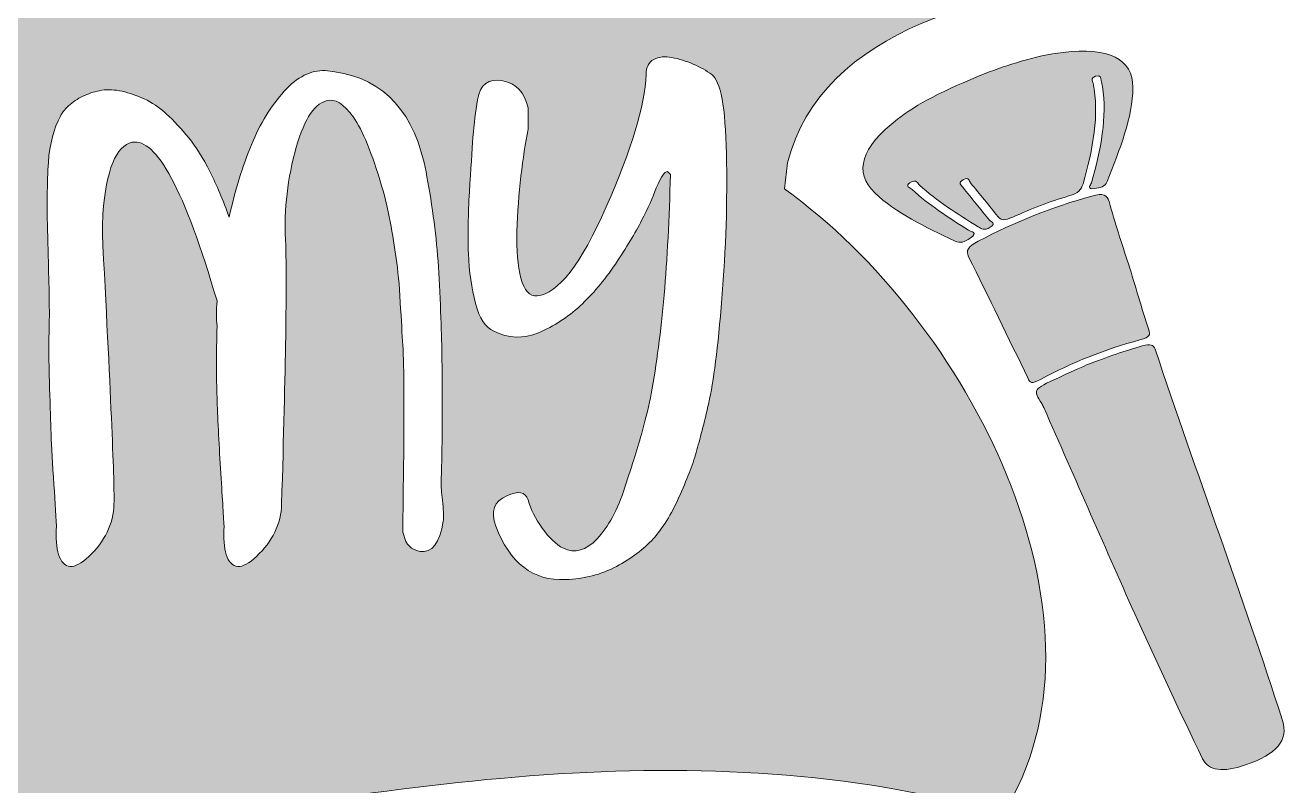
# Model space of a CAD drawing. Header units: inches. Extents: x 139 to 939, y -941 to -135.
# Drawn here: x 464.1 to 932.2, y -735.4 to -453.7 of the extents above; entities that cross this region are included whole.
import ezdxf

# ---------------------------------------------------------------- set-up
doc = ezdxf.new("R2010")
doc.units = ezdxf.units.IN
doc.header["$MEASUREMENT"] = 0
doc.layers.add('Layer 1', color=7, linetype='Continuous')

# ---------------------------------------------------------------- blocks, each defined once
blk = doc.blocks.new('block 3')
at = {"layer": 'Layer 1', "true_color": 0xbe1e2f}
h = blk.add_hatch(color=242, dxfattribs=at)
h.dxf.hatch_style = 2
edge = h.paths.add_edge_path()
edge.add_spline(control_points=[(819.78, -471.54), (827.55, -468.56), (838.02, -464.97), (848.63, -463.72), (865.4, -461.73), (874.56, -466.14), (874.48, -476.7), (874.4, -487.86), (869.57, -499.74), (864.94, -511.58), (864.13, -513.65), (862.29, -513.8), (860.24, -514.13), (857.2, -514.62), (858.84, -512.87), (859.09, -512.03), (862.63, -499.69), (865, -487.6), (863.23, -476.38), (863.11, -475.6), (862.94, -474.83), (862.7, -474.1), (862.45, -473.31), (862.69, -471.86), (860.67, -472.57), (858.56, -473.3), (859.58, -474.36), (859.74, -475.14), (862.1, -486.79), (859.69, -499.46), (856, -512.43), (855.38, -514.6), (854.24, -515.86), (850.76, -516.89), (843.69, -518.98), (836.73, -521.65), (829.99, -524.74), (827.01, -526.11), (825.59, -526), (824.47, -524.56), (821.18, -520.36), (817.73, -516.24), (814.33, -512.09), (813.75, -511.39), (813.86, -509.7), (811.56, -510.88), (809.55, -511.92), (810.85, -512.97), (811.43, -513.7), (814.67, -517.81), (818.1, -521.82), (821.38, -525.9), (821.93, -526.58), (824, -526.96), (821.62, -528.48), (819.31, -529.95), (818.26, -529.03), (817.2, -528.37), (809.41, -523.58), (801.83, -518.65), (795.42, -512.94), (794.71, -512.31), (794.41, -510.41), (791.86, -511.99), (789.84, -513.24), (791.96, -513.86), (792.64, -514.48), (798.77, -520.09), (806.1, -524.91), (813.62, -529.61), (814.56, -530.2), (817.33, -530.37), (814.21, -532.51), (812.04, -533.99), (810.53, -534.56), (808.58, -533.63), (797.62, -528.4), (786.58, -523.23), (778.82, -515.74), (770.88, -508.08), (773.78, -498.86), (787.26, -488.44), (794.42, -482.91), (804.14, -477.75), (819.78, -471.54)], knot_values=[0, 0, 0, 0, 1, 1, 1, 2, 2, 2, 3, 3, 3, 4, 4, 4, 5, 5, 5, 6, 6, 6, 7, 7, 7, 8, 8, 8, 9, 9, 9, 10, 10, 10, 11, 11, 11, 12, 12, 12, 13, 13, 13, 14, 14, 14, 15, 15, 15, 16, 16, 16, 17, 17, 17, 18, 18, 18, 19, 19, 19, 20, 20, 20, 21, 21, 21, 22, 22, 22, 23, 23, 23, 24, 24, 24, 25, 25, 25, 26, 26, 26, 27, 27, 27, 28, 28, 28, 28], degree=3, periodic=1)
at = {"layer": 'Layer 1', "true_color": 0xffffff}
h = blk.add_hatch(color=7, dxfattribs=at)
h.dxf.hatch_style = 2
edge = h.paths.add_edge_path()
edge.add_spline(control_points=[(872.85, -542.07), (875.34, -550.24), (877.77, -558.42), (880.36, -566.54), (880.9, -568.26), (881.12, -569.11), (877.03, -570.22), (864.29, -573.69), (851.93, -578.56), (840.3, -584.85), (836.93, -586.67), (836.38, -586.13), (835.62, -584.54), (828.37, -569.47), (821.11, -554.41), (813.59, -539.46), (812.45, -537.19), (813.45, -535.6), (817.15, -533.67), (830.62, -526.59), (844.65, -521), (859.32, -516.93), (863.5, -515.77), (864.98, -516.53), (865.63, -518.92), (867.76, -526.74), (870.37, -534.38), (872.79, -542.1), (872.81, -542.09), (872.83, -542.08), (872.85, -542.07)], knot_values=[0, 0, 0, 0, 1, 1, 1, 2, 2, 2, 3, 3, 3, 4, 4, 4, 5, 5, 5, 6, 6, 6, 7, 7, 7, 8, 8, 8, 9, 9, 9, 10, 10, 10, 10], degree=3, periodic=1)
h = blk.add_hatch(color=7, dxfattribs=at)
h.dxf.hatch_style = 2
edge = h.paths.add_edge_path()
edge.add_spline(control_points=[(857.34, -579.48), (865.37, -576.39), (871.6, -574.24), (877.95, -572.48), (880.96, -571.66), (882.14, -572.01), (882.71, -573.71), (898.05, -619.71), (915.15, -665.02), (929.91, -711.24), (932.22, -718.48), (927.81, -723.81), (916.25, -727.68), (907.79, -730.52), (902.47, -729.98), (900.26, -725.37), (892.12, -708.4), (884.04, -691.39), (876.33, -674.23), (864.54, -647.99), (853.07, -621.61), (841.46, -595.29), (841.24, -594.78), (840.98, -594.29), (840.69, -593.82), (837.44, -588.66), (837.43, -588.64), (846.88, -584.22), (850.92, -582.32), (855.03, -580.53), (857.34, -579.48)], knot_values=[0, 0, 0, 0, 1, 1, 1, 2, 2, 2, 3, 3, 3, 4, 4, 4, 5, 5, 5, 6, 6, 6, 7, 7, 7, 8, 8, 8, 9, 9, 9, 10, 10, 10, 10], degree=3, periodic=1)
at = {"layer": 'Layer 1', "lineweight": 0}
for points, knots in [([(819.78, -471.54), (827.55, -468.56), (838.02, -464.97), (848.63, -463.72), (865.4, -461.73), (874.56, -466.14), (874.48, -476.7), (874.4, -487.86), (869.57, -499.74), (864.94, -511.58), (864.13, -513.65), (862.29, -513.8), (860.24, -514.13), (857.2, -514.62), (858.84, -512.87), (859.09, -512.03), (862.63, -499.69), (865, -487.6), (863.23, -476.38), (863.11, -475.6), (862.94, -474.83), (862.7, -474.1), (862.45, -473.31), (862.69, -471.86), (860.67, -472.57), (858.56, -473.3), (859.58, -474.36), (859.74, -475.14), (862.1, -486.79), (859.69, -499.46), (856, -512.43), (855.38, -514.6), (854.24, -515.86), (850.76, -516.89), (843.69, -518.98), (836.73, -521.65), (829.99, -524.74), (827.01, -526.11), (825.59, -526), (824.47, -524.56), (821.18, -520.36), (817.73, -516.24), (814.33, -512.09), (813.75, -511.39), (813.86, -509.7), (811.56, -510.88), (809.55, -511.92), (810.85, -512.97), (811.43, -513.7), (814.67, -517.81), (818.1, -521.82), (821.38, -525.9), (821.93, -526.58), (824, -526.96), (821.62, -528.48), (819.31, -529.95), (818.26, -529.03), (817.2, -528.37), (809.41, -523.58), (801.83, -518.65), (795.42, -512.94), (794.71, -512.31), (794.41, -510.41), (791.86, -511.99), (789.84, -513.24), (791.96, -513.86), (792.64, -514.48), (798.77, -520.09), (806.1, -524.91), (813.62, -529.61), (814.56, -530.2), (817.33, -530.37), (814.21, -532.51), (812.04, -533.99), (810.53, -534.56), (808.58, -533.63), (797.62, -528.4), (786.58, -523.23), (778.82, -515.74), (770.88, -508.08), (773.78, -498.86), (787.26, -488.44), (794.42, -482.91), (804.14, -477.75), (819.78, -471.54)], [0, 0, 0, 0, 1, 1, 1, 2, 2, 2, 3, 3, 3, 4, 4, 4, 5, 5, 5, 6, 6, 6, 7, 7, 7, 8, 8, 8, 9, 9, 9, 10, 10, 10, 11, 11, 11, 12, 12, 12, 13, 13, 13, 14, 14, 14, 15, 15, 15, 16, 16, 16, 17, 17, 17, 18, 18, 18, 19, 19, 19, 20, 20, 20, 21, 21, 21, 22, 22, 22, 23, 23, 23, 24, 24, 24, 25, 25, 25, 26, 26, 26, 27, 27, 27, 28, 28, 28, 28]), ([(872.85, -542.07), (875.34, -550.24), (877.77, -558.42), (880.36, -566.54), (880.9, -568.26), (881.12, -569.11), (877.03, -570.22), (864.29, -573.69), (851.93, -578.56), (840.3, -584.85), (836.93, -586.67), (836.38, -586.13), (835.62, -584.54), (828.37, -569.47), (821.11, -554.41), (813.59, -539.46), (812.45, -537.19), (813.45, -535.6), (817.15, -533.67), (830.62, -526.59), (844.65, -521), (859.32, -516.93), (863.5, -515.77), (864.98, -516.53), (865.63, -518.92), (867.76, -526.74), (870.37, -534.38), (872.79, -542.1), (872.81, -542.09), (872.83, -542.08), (872.85, -542.07)], [0, 0, 0, 0, 1, 1, 1, 2, 2, 2, 3, 3, 3, 4, 4, 4, 5, 5, 5, 6, 6, 6, 7, 7, 7, 8, 8, 8, 9, 9, 9, 10, 10, 10, 10]), ([(857.34, -579.48), (865.37, -576.39), (871.6, -574.24), (877.95, -572.48), (880.96, -571.66), (882.14, -572.01), (882.71, -573.71), (898.05, -619.71), (915.15, -665.02), (929.91, -711.24), (932.22, -718.48), (927.81, -723.81), (916.25, -727.68), (907.79, -730.52), (902.47, -729.98), (900.26, -725.37), (892.12, -708.4), (884.04, -691.39), (876.33, -674.23), (864.54, -647.99), (853.07, -621.61), (841.46, -595.29), (841.24, -594.78), (840.98, -594.29), (840.69, -593.82), (837.44, -588.66), (837.43, -588.64), (846.88, -584.22), (850.92, -582.32), (855.03, -580.53), (857.34, -579.48)], [0, 0, 0, 0, 1, 1, 1, 2, 2, 2, 3, 3, 3, 4, 4, 4, 5, 5, 5, 6, 6, 6, 7, 7, 7, 8, 8, 8, 9, 9, 9, 10, 10, 10, 10])]:
    blk.add_open_spline(points, degree=3, knots=knots, dxfattribs=at)
blk = doc.blocks.new('block 2')
at = {"layer": 'Layer 1', "true_color": 0xbe1e2f}
h = blk.add_hatch(color=242, dxfattribs=at)
h.dxf.hatch_style = 2
edge = h.paths.add_edge_path()
edge.add_spline(control_points=[(745.43, -514.32), (745.43, -514.32), (746.53, -504.64), (746.53, -504.64), (758.72, -454.88), (823.62, -439.4), (875.09, -436.55), (855.34, -361.38), (770.56, -340.85), (684.7, -339.79), (612.79, -340.32), (557.36, -349.25), (464.98, -376.85), (389.56, -398.74), (282.13, -424.62), (233.25, -347.22), (167.67, -397.45), (246.89, -552.31), (311.88, -593.45), (280.85, -636.72), (225.74, -652.23), (165.38, -675.83), (184.52, -756.38), (368.04, -779.43), (488.36, -755.03), (598.29, -735.96), (713.97, -714.29), (824.71, -745.38), (824.71, -745.38), (828.3, -742.53), (828.3, -742.53), (868.96, -672.04), (813.84, -563.46), (745.43, -514.32)], knot_values=[0, 0, 0, 0, 1, 1, 1, 2, 2, 2, 3, 3, 3, 4, 4, 4, 5, 5, 5, 6, 6, 6, 7, 7, 7, 8, 8, 8, 9, 9, 9, 10, 10, 10, 11, 11, 11, 11], degree=3, periodic=1)
edge = h.paths.add_edge_path()
edge.add_spline(control_points=[(346.19, -535.76), (344.94, -559.58), (344.69, -575.86), (345.44, -584.58), (345.94, -589.33), (346.19, -593.94), (346.19, -598.43), (346.19, -602.92), (345.94, -608.16), (345.44, -614.14), (344.94, -620.13), (343.44, -624.43), (340.95, -627.05), (338.45, -629.67), (335.09, -629.99), (330.85, -627.99), (327.6, -626.25), (325.92, -621.07), (325.8, -612.46), (325.67, -603.85), (326.11, -593.44), (327.11, -581.22), (328.1, -569), (328.35, -560.26), (327.86, -555.03), (327.35, -546.05), (327.17, -539.07), (327.29, -534.07), (327.42, -529.09), (327.79, -522.42), (328.42, -514.06), (329.04, -505.7), (329.35, -499.41), (329.35, -495.16), (329.35, -489.17), (330.78, -485.19), (333.66, -483.19), (336.52, -481.2), (339.51, -481.2), (342.63, -483.19), (345.75, -485.19), (347.43, -488.05), (347.69, -491.79), (347.93, -497.28), (347.43, -511.94), (346.19, -535.76)], knot_values=[0, 0, 0, 0, 1, 1, 1, 2, 2, 2, 3, 3, 3, 4, 4, 4, 5, 5, 5, 6, 6, 6, 7, 7, 7, 8, 8, 8, 9, 9, 9, 10, 10, 10, 11, 11, 11, 12, 12, 12, 13, 13, 13, 14, 14, 14, 15, 15, 15, 15], degree=3, periodic=1)
edge = h.paths.add_edge_path()
edge.add_spline(control_points=[(416.15, -639.59), (413.91, -646.57), (410.41, -652.18), (405.68, -656.42), (400.94, -660.17), (396.2, -662.22), (391.46, -662.6), (386.72, -662.97), (382.35, -661.85), (378.36, -659.23), (374.37, -656.61), (370.82, -653.43), (367.7, -649.69), (364.58, -645.95), (361.9, -641.7), (359.66, -636.97), (355.66, -631.48), (355.41, -626.62), (358.91, -622.38), (362.15, -618.39), (365.39, -618.14), (368.64, -621.63), (371.13, -623.87), (372.62, -627.99), (373.13, -633.97), (373.37, -637.97), (375.87, -641.95), (380.61, -645.95), (385.34, -649.93), (389.96, -651.68), (394.45, -651.19), (397.45, -650.93), (399.13, -648.25), (399.5, -643.14), (399.88, -638.03), (399.25, -632.05), (397.63, -625.18), (396.01, -618.32), (394.39, -612.27), (392.77, -607.03), (391.14, -601.8), (389.96, -598.18), (389.21, -596.18), (379.49, -568.5), (371.63, -546.3), (365.64, -529.58), (357.66, -507.13), (357.66, -491.3), (365.64, -482.07), (369.88, -477.08), (375.12, -473.9), (381.36, -472.53), (387.59, -471.16), (393.83, -471.72), (400.07, -474.21), (401.56, -474.96), (403.12, -476.14), (404.74, -477.76), (406.36, -479.39), (408.11, -481.26), (409.98, -483.38), (411.85, -485.5), (413.28, -486.93), (414.28, -487.68), (416.28, -489.68), (415.53, -492.05), (412.04, -494.79), (408.54, -497.78), (405.55, -497.66), (403.06, -494.41), (399.32, -489.43), (396.38, -486.06), (394.27, -484.31), (392.14, -482.57), (390.21, -482.07), (388.47, -482.81), (384.72, -484.56), (382.41, -487.68), (381.54, -492.17), (380.67, -496.66), (381.04, -501.84), (382.67, -507.7), (384.29, -513.56), (386.16, -519.11), (388.28, -524.35), (390.4, -529.58), (392.7, -535.01), (395.2, -540.62), (397.69, -546.23), (399.32, -549.92), (400.07, -551.66), (401.81, -557.4), (403.81, -563.88), (406.05, -571.12), (408.3, -578.35), (410.29, -584.84), (412.04, -590.57), (413.78, -596.31), (414.78, -599.68), (415.03, -600.67), (417.02, -607.41), (418.27, -613.27), (418.77, -618.26), (419.27, -625.5), (418.4, -632.61), (416.15, -639.59)], knot_values=[0, 0, 0, 0, 1, 1, 1, 2, 2, 2, 3, 3, 3, 4, 4, 4, 5, 5, 5, 6, 6, 6, 7, 7, 7, 8, 8, 8, 9, 9, 9, 10, 10, 10, 11, 11, 11, 12, 12, 12, 13, 13, 13, 14, 14, 14, 15, 15, 15, 16, 16, 16, 17, 17, 17, 18, 18, 18, 19, 19, 19, 20, 20, 20, 21, 21, 21, 22, 22, 22, 23, 23, 23, 24, 24, 24, 25, 25, 25, 26, 26, 26, 27, 27, 27, 28, 28, 28, 29, 29, 29, 30, 30, 30, 31, 31, 31, 32, 32, 32, 33, 33, 33, 34, 34, 34, 35, 35, 35, 35], degree=3, periodic=1)
edge = h.paths.add_edge_path()
edge.add_spline(control_points=[(618.94, -637.34), (617.69, -645.57), (614.82, -649.31), (610.33, -648.57), (607.09, -648.06), (605.09, -646.07), (604.35, -642.58), (604.1, -642.08), (603.97, -641.58), (603.97, -641.08), (603.97, -638.84), (604.03, -633.35), (604.16, -624.62), (604.28, -615.89), (604.35, -609.91), (604.35, -606.66), (604.35, -606.66), (604.35, -590.01), (604.35, -590.01), (604.35, -582.15), (604.22, -576.23), (603.97, -572.24), (603.72, -568.25), (603.41, -562.95), (603.04, -556.34), (602.66, -549.73), (602.16, -544.3), (601.54, -540.06), (600.91, -535.82), (600.17, -531.27), (599.3, -526.4), (598.42, -521.54), (597.36, -517.11), (596.11, -513.12), (592.62, -501.15), (589.13, -492.67), (585.64, -487.68), (582.14, -482.69), (578.77, -480.7), (575.54, -481.69), (570.79, -482.94), (566.93, -489.36), (563.94, -500.96), (560.94, -512.56), (559.82, -523.97), (560.57, -535.2), (561.07, -548.17), (560.57, -580.1), (559.07, -630.98), (558.82, -638.46), (555.71, -644.95), (549.72, -650.44), (544.23, -655.68), (540.49, -655.42), (538.49, -649.69), (537.75, -647.19), (537.49, -643.7), (537.75, -639.21), (537.49, -635.23), (537.06, -628.12), (536.44, -617.89), (535.81, -607.66), (535.37, -598.87), (535.13, -591.51), (534.88, -584.15), (534.88, -575.36), (535.13, -565.13), (534.88, -562.39), (534.88, -559.27), (535.13, -555.78), (523.15, -514.87), (512.68, -495.29), (503.7, -497.03), (497.71, -498.28), (494.09, -507.13), (492.85, -523.6), (492.6, -527.59), (492.6, -531.45), (492.85, -535.2), (495.84, -592.32), (497.21, -624.25), (496.96, -630.98), (496.71, -638.46), (493.59, -644.95), (487.61, -650.44), (482.12, -655.68), (478.38, -655.42), (476.38, -649.69), (475.64, -647.19), (475.38, -643.7), (475.64, -639.21), (475.38, -634.48), (475.01, -628.43), (474.51, -621.07), (474.01, -613.71), (473.7, -607.78), (473.58, -603.29), (473.45, -598.8), (473.26, -592.82), (473.02, -585.33), (472.77, -577.85), (472.77, -569.87), (473.02, -561.39), (473.02, -556.4), (472.83, -547.42), (472.46, -534.45), (472.08, -521.48), (472.14, -511.5), (472.64, -504.51), (473.14, -497.53), (474.64, -491.79), (477.13, -487.3), (477.88, -485.81), (479.06, -484.37), (480.69, -483), (482.31, -481.63), (484.11, -480.51), (486.11, -479.63), (488.11, -478.76), (490.23, -478.14), (492.47, -477.76), (494.72, -477.39), (497.21, -477.52), (499.96, -478.14), (502.7, -478.76), (505.44, -479.7), (508.19, -480.94), (510.93, -482.19), (513.67, -484.07), (516.42, -486.56), (519.16, -489.05), (521.9, -491.98), (524.65, -495.35), (527.39, -498.72), (530.01, -502.9), (532.51, -507.88), (535, -512.88), (537.37, -518.49), (539.62, -524.72), (541.86, -514.75), (544.6, -505.82), (547.85, -497.97), (551.09, -490.11), (555.14, -483.5), (560.01, -478.14), (564.87, -472.78), (569.92, -470.22), (575.16, -470.47), (594.62, -471.96), (606.84, -483.32), (611.83, -504.51), (612.82, -509.01), (613.76, -514.19), (614.63, -520.04), (615.51, -525.91), (616.19, -531.52), (616.69, -536.88), (617.19, -542.25), (617.56, -548.23), (617.81, -554.84), (618.06, -561.45), (618.25, -567.19), (618.38, -572.05), (618.5, -576.92), (618.56, -582.47), (618.56, -588.7), (618.56, -588.7), (618.56, -602.92), (618.56, -602.92), (618.56, -606.16), (618.5, -610.28), (618.38, -615.27), (618.25, -620.26), (618.19, -623), (618.19, -623.5), (618.19, -625.25), (618.38, -627.68), (618.75, -630.79), (619.12, -633.92), (619.18, -636.1), (618.94, -637.34)], knot_values=[0, 0, 0, 0, 1, 1, 1, 2, 2, 2, 3, 3, 3, 4, 4, 4, 5, 5, 5, 6, 6, 6, 7, 7, 7, 8, 8, 8, 9, 9, 9, 10, 10, 10, 11, 11, 11, 12, 12, 12, 13, 13, 13, 14, 14, 14, 15, 15, 15, 16, 16, 16, 17, 17, 17, 18, 18, 18, 19, 19, 19, 20, 20, 20, 21, 21, 21, 22, 22, 22, 23, 23, 23, 24, 24, 24, 25, 25, 25, 26, 26, 26, 27, 27, 27, 28, 28, 28, 29, 29, 29, 30, 30, 30, 31, 31, 31, 32, 32, 32, 33, 33, 33, 34, 34, 34, 35, 35, 35, 36, 36, 36, 37, 37, 37, 38, 38, 38, 39, 39, 39, 40, 40, 40, 41, 41, 41, 42, 42, 42, 43, 43, 43, 44, 44, 44, 45, 45, 45, 46, 46, 46, 47, 47, 47, 48, 48, 48, 49, 49, 49, 50, 50, 50, 51, 51, 51, 52, 52, 52, 53, 53, 53, 54, 54, 54, 55, 55, 55, 56, 56, 56, 57, 57, 57, 58, 58, 58, 59, 59, 59, 60, 60, 60, 60], degree=3, periodic=1)
edge = h.paths.add_edge_path()
edge.add_spline(control_points=[(722.2, -554.84), (720.71, -573.17), (719.08, -586.08), (717.34, -593.56), (715.59, -601.05), (714.03, -607.16), (712.66, -611.9), (711.29, -616.64), (709.17, -622.19), (706.3, -628.55), (703.43, -634.91), (700.25, -640.02), (696.76, -643.89), (693.26, -647.75), (688.72, -651.19), (683.1, -654.18), (677.49, -657.17), (671.19, -658.79), (664.21, -659.04), (652.24, -659.54), (643.63, -652.93), (638.39, -639.21), (636.39, -633.73), (637.77, -629.99), (642.51, -627.99), (646.75, -625.99), (649.37, -626.49), (650.37, -629.48), (651.36, -632.98), (653.11, -636.47), (655.6, -639.96), (658.09, -643.45), (660.71, -645.95), (663.46, -647.44), (667.7, -649.44), (671.88, -648.25), (675.99, -643.89), (680.11, -639.52), (683.54, -633.17), (686.28, -624.81), (689.03, -616.45), (691.15, -609.6), (692.64, -604.23), (694.14, -598.87), (695.26, -594.19), (696.01, -590.2), (700, -568.5), (702.37, -541.43), (703.12, -509.01), (703.12, -509.01), (702, -507.88), (702, -507.88), (701, -507.88), (699.75, -509.63), (698.26, -513.12), (698.26, -513.12), (697.88, -513.87), (697.88, -513.87), (696.63, -517.37), (694.83, -521.42), (692.46, -526.03), (690.08, -530.65), (686.85, -536.01), (682.73, -542.12), (678.61, -548.23), (674.25, -553.41), (669.63, -557.65), (665.02, -561.89), (659.9, -565.19), (654.29, -567.56), (648.68, -569.93), (643.13, -569.75), (637.64, -567), (634.65, -565.75), (632.41, -562.32), (630.91, -556.71), (629.41, -551.1), (628.54, -544.92), (628.29, -538.19), (628.04, -531.45), (628.16, -523.85), (628.66, -515.37), (629.16, -506.89), (629.6, -500.15), (629.97, -495.16), (630.35, -490.17), (630.91, -485.56), (631.66, -481.32), (632.65, -475.58), (635.77, -473.21), (641.01, -474.21), (646, -475.21), (649.11, -478.58), (650.37, -484.31), (650.37, -484.31), (650.37, -492.17), (650.37, -492.17), (649.37, -497.16), (648.49, -502.96), (647.75, -509.57), (647, -516.18), (646.5, -522.98), (646.25, -529.96), (646, -536.94), (646.5, -542.74), (647.75, -547.36), (648.99, -551.97), (650.99, -554.16), (653.73, -553.9), (661.46, -553.16), (670.01, -542.18), (679.36, -520.98), (688.72, -499.78), (693.64, -483.44), (694.14, -471.96), (694.14, -469.22), (695.08, -467.35), (696.95, -466.35), (698.82, -465.36), (701.06, -465.11), (703.68, -465.6), (706.3, -466.11), (708.92, -466.91), (711.54, -468.04), (714.16, -469.16), (716.46, -470.47), (718.46, -471.96), (721.7, -474.21), (723.51, -484), (723.89, -501.34), (724.26, -518.67), (723.7, -536.51), (722.2, -554.84)], knot_values=[0, 0, 0, 0, 1, 1, 1, 2, 2, 2, 3, 3, 3, 4, 4, 4, 5, 5, 5, 6, 6, 6, 7, 7, 7, 8, 8, 8, 9, 9, 9, 10, 10, 10, 11, 11, 11, 12, 12, 12, 13, 13, 13, 14, 14, 14, 15, 15, 15, 16, 16, 16, 17, 17, 17, 18, 18, 18, 19, 19, 19, 20, 20, 20, 21, 21, 21, 22, 22, 22, 23, 23, 23, 24, 24, 24, 25, 25, 25, 26, 26, 26, 27, 27, 27, 28, 28, 28, 29, 29, 29, 30, 30, 30, 31, 31, 31, 32, 32, 32, 33, 33, 33, 34, 34, 34, 35, 35, 35, 36, 36, 36, 37, 37, 37, 38, 38, 38, 39, 39, 39, 40, 40, 40, 41, 41, 41, 42, 42, 42, 43, 43, 43, 44, 44, 44, 44], degree=3, periodic=1)
at = {"layer": 'Layer 1', "lineweight": 0}
for points, knots in [([(745.43, -514.32), (745.43, -514.32), (746.53, -504.64), (746.53, -504.64), (758.72, -454.88), (823.62, -439.4), (875.09, -436.55), (855.34, -361.38), (770.56, -340.85), (684.7, -339.79), (612.79, -340.32), (557.36, -349.25), (464.98, -376.85), (389.56, -398.74), (282.13, -424.62), (233.25, -347.22), (167.67, -397.45), (246.89, -552.31), (311.88, -593.45), (280.85, -636.72), (225.74, -652.23), (165.38, -675.83), (184.52, -756.38), (368.04, -779.43), (488.36, -755.03), (598.29, -735.96), (713.97, -714.29), (824.71, -745.38), (824.71, -745.38), (828.3, -742.53), (828.3, -742.53), (868.96, -672.04), (813.84, -563.46), (745.43, -514.32)], [0, 0, 0, 0, 1, 1, 1, 2, 2, 2, 3, 3, 3, 4, 4, 4, 5, 5, 5, 6, 6, 6, 7, 7, 7, 8, 8, 8, 9, 9, 9, 10, 10, 10, 11, 11, 11, 11]), ([(722.2, -554.84), (720.71, -573.17), (719.08, -586.08), (717.34, -593.56), (715.59, -601.05), (714.03, -607.16), (712.66, -611.9), (711.29, -616.64), (709.17, -622.19), (706.3, -628.55), (703.43, -634.91), (700.25, -640.02), (696.76, -643.89), (693.26, -647.75), (688.72, -651.19), (683.1, -654.18), (677.49, -657.17), (671.19, -658.79), (664.21, -659.04), (652.24, -659.54), (643.63, -652.93), (638.39, -639.21), (636.39, -633.73), (637.77, -629.99), (642.51, -627.99), (646.75, -625.99), (649.37, -626.49), (650.37, -629.48), (651.36, -632.98), (653.11, -636.47), (655.6, -639.96), (658.09, -643.45), (660.71, -645.95), (663.46, -647.44), (667.7, -649.44), (671.88, -648.25), (675.99, -643.89), (680.11, -639.52), (683.54, -633.17), (686.28, -624.81), (689.03, -616.45), (691.15, -609.6), (692.64, -604.23), (694.14, -598.87), (695.26, -594.19), (696.01, -590.2), (700, -568.5), (702.37, -541.43), (703.12, -509.01), (703.12, -509.01), (702, -507.88), (702, -507.88), (701, -507.88), (699.75, -509.63), (698.26, -513.12), (698.26, -513.12), (697.88, -513.87), (697.88, -513.87), (696.63, -517.37), (694.83, -521.42), (692.46, -526.03), (690.08, -530.65), (686.85, -536.01), (682.73, -542.12), (678.61, -548.23), (674.25, -553.41), (669.63, -557.65), (665.02, -561.89), (659.9, -565.19), (654.29, -567.56), (648.68, -569.93), (643.13, -569.75), (637.64, -567), (634.65, -565.75), (632.41, -562.32), (630.91, -556.71), (629.41, -551.1), (628.54, -544.92), (628.29, -538.19), (628.04, -531.45), (628.16, -523.85), (628.66, -515.37), (629.16, -506.89), (629.6, -500.15), (629.97, -495.16), (630.35, -490.17), (630.91, -485.56), (631.66, -481.32), (632.65, -475.58), (635.77, -473.21), (641.01, -474.21), (646, -475.21), (649.11, -478.58), (650.37, -484.31), (650.37, -484.31), (650.37, -492.17), (650.37, -492.17), (649.37, -497.16), (648.49, -502.96), (647.75, -509.57), (647, -516.18), (646.5, -522.98), (646.25, -529.96), (646, -536.94), (646.5, -542.74), (647.75, -547.36), (648.99, -551.97), (650.99, -554.16), (653.73, -553.9), (661.46, -553.16), (670.01, -542.18), (679.36, -520.98), (688.72, -499.78), (693.64, -483.44), (694.14, -471.96), (694.14, -469.22), (695.08, -467.35), (696.95, -466.35), (698.82, -465.36), (701.06, -465.11), (703.68, -465.6), (706.3, -466.11), (708.92, -466.91), (711.54, -468.04), (714.16, -469.16), (716.46, -470.47), (718.46, -471.96), (721.7, -474.21), (723.51, -484), (723.89, -501.34), (724.26, -518.67), (723.7, -536.51), (722.2, -554.84)], [0, 0, 0, 0, 1, 1, 1, 2, 2, 2, 3, 3, 3, 4, 4, 4, 5, 5, 5, 6, 6, 6, 7, 7, 7, 8, 8, 8, 9, 9, 9, 10, 10, 10, 11, 11, 11, 12, 12, 12, 13, 13, 13, 14, 14, 14, 15, 15, 15, 16, 16, 16, 17, 17, 17, 18, 18, 18, 19, 19, 19, 20, 20, 20, 21, 21, 21, 22, 22, 22, 23, 23, 23, 24, 24, 24, 25, 25, 25, 26, 26, 26, 27, 27, 27, 28, 28, 28, 29, 29, 29, 30, 30, 30, 31, 31, 31, 32, 32, 32, 33, 33, 33, 34, 34, 34, 35, 35, 35, 36, 36, 36, 37, 37, 37, 38, 38, 38, 39, 39, 39, 40, 40, 40, 41, 41, 41, 42, 42, 42, 43, 43, 43, 44, 44, 44, 44]), ([(618.94, -637.34), (617.69, -645.57), (614.82, -649.31), (610.33, -648.57), (607.09, -648.06), (605.09, -646.07), (604.35, -642.58), (604.1, -642.08), (603.97, -641.58), (603.97, -641.08), (603.97, -638.84), (604.03, -633.35), (604.16, -624.62), (604.28, -615.89), (604.35, -609.91), (604.35, -606.66), (604.35, -606.66), (604.35, -590.01), (604.35, -590.01), (604.35, -582.15), (604.22, -576.23), (603.97, -572.24), (603.72, -568.25), (603.41, -562.95), (603.04, -556.34), (602.66, -549.73), (602.16, -544.3), (601.54, -540.06), (600.91, -535.82), (600.17, -531.27), (599.3, -526.4), (598.42, -521.54), (597.36, -517.11), (596.11, -513.12), (592.62, -501.15), (589.13, -492.67), (585.64, -487.68), (582.14, -482.69), (578.77, -480.7), (575.54, -481.69), (570.79, -482.94), (566.93, -489.36), (563.94, -500.96), (560.94, -512.56), (559.82, -523.97), (560.57, -535.2), (561.07, -548.17), (560.57, -580.1), (559.07, -630.98), (558.82, -638.46), (555.71, -644.95), (549.72, -650.44), (544.23, -655.68), (540.49, -655.42), (538.49, -649.69), (537.75, -647.19), (537.49, -643.7), (537.75, -639.21), (537.49, -635.23), (537.06, -628.12), (536.44, -617.89), (535.81, -607.66), (535.37, -598.87), (535.13, -591.51), (534.88, -584.15), (534.88, -575.36), (535.13, -565.13), (534.88, -562.39), (534.88, -559.27), (535.13, -555.78), (523.15, -514.87), (512.68, -495.29), (503.7, -497.03), (497.71, -498.28), (494.09, -507.13), (492.85, -523.6), (492.6, -527.59), (492.6, -531.45), (492.85, -535.2), (495.84, -592.32), (497.21, -624.25), (496.96, -630.98), (496.71, -638.46), (493.59, -644.95), (487.61, -650.44), (482.12, -655.68), (478.38, -655.42), (476.38, -649.69), (475.64, -647.19), (475.38, -643.7), (475.64, -639.21), (475.38, -634.48), (475.01, -628.43), (474.51, -621.07), (474.01, -613.71), (473.7, -607.78), (473.58, -603.29), (473.45, -598.8), (473.26, -592.82), (473.02, -585.33), (472.77, -577.85), (472.77, -569.87), (473.02, -561.39), (473.02, -556.4), (472.83, -547.42), (472.46, -534.45), (472.08, -521.48), (472.14, -511.5), (472.64, -504.51), (473.14, -497.53), (474.64, -491.79), (477.13, -487.3), (477.88, -485.81), (479.06, -484.37), (480.69, -483), (482.31, -481.63), (484.11, -480.51), (486.11, -479.63), (488.11, -478.76), (490.23, -478.14), (492.47, -477.76), (494.72, -477.39), (497.21, -477.52), (499.96, -478.14), (502.7, -478.76), (505.44, -479.7), (508.19, -480.94), (510.93, -482.19), (513.67, -484.07), (516.42, -486.56), (519.16, -489.05), (521.9, -491.98), (524.65, -495.35), (527.39, -498.72), (530.01, -502.9), (532.51, -507.88), (535, -512.88), (537.37, -518.49), (539.62, -524.72), (541.86, -514.75), (544.6, -505.82), (547.85, -497.97), (551.09, -490.11), (555.14, -483.5), (560.01, -478.14), (564.87, -472.78), (569.92, -470.22), (575.16, -470.47), (594.62, -471.96), (606.84, -483.32), (611.83, -504.51), (612.82, -509.01), (613.76, -514.19), (614.63, -520.04), (615.51, -525.91), (616.19, -531.52), (616.69, -536.88), (617.19, -542.25), (617.56, -548.23), (617.81, -554.84), (618.06, -561.45), (618.25, -567.19), (618.38, -572.05), (618.5, -576.92), (618.56, -582.47), (618.56, -588.7), (618.56, -588.7), (618.56, -602.92), (618.56, -602.92), (618.56, -606.16), (618.5, -610.28), (618.38, -615.27), (618.25, -620.26), (618.19, -623), (618.19, -623.5), (618.19, -625.25), (618.38, -627.68), (618.75, -630.79), (619.12, -633.92), (619.18, -636.1), (618.94, -637.34)], [0, 0, 0, 0, 1, 1, 1, 2, 2, 2, 3, 3, 3, 4, 4, 4, 5, 5, 5, 6, 6, 6, 7, 7, 7, 8, 8, 8, 9, 9, 9, 10, 10, 10, 11, 11, 11, 12, 12, 12, 13, 13, 13, 14, 14, 14, 15, 15, 15, 16, 16, 16, 17, 17, 17, 18, 18, 18, 19, 19, 19, 20, 20, 20, 21, 21, 21, 22, 22, 22, 23, 23, 23, 24, 24, 24, 25, 25, 25, 26, 26, 26, 27, 27, 27, 28, 28, 28, 29, 29, 29, 30, 30, 30, 31, 31, 31, 32, 32, 32, 33, 33, 33, 34, 34, 34, 35, 35, 35, 36, 36, 36, 37, 37, 37, 38, 38, 38, 39, 39, 39, 40, 40, 40, 41, 41, 41, 42, 42, 42, 43, 43, 43, 44, 44, 44, 45, 45, 45, 46, 46, 46, 47, 47, 47, 48, 48, 48, 49, 49, 49, 50, 50, 50, 51, 51, 51, 52, 52, 52, 53, 53, 53, 54, 54, 54, 55, 55, 55, 56, 56, 56, 57, 57, 57, 58, 58, 58, 59, 59, 59, 60, 60, 60, 60])]:
    blk.add_open_spline(points, degree=3, knots=knots, dxfattribs=at)
at = {"layer": 'Layer 1'}
blk.add_blockref('block 3', (0, 0), dxfattribs=at)

msp = doc.modelspace()

# ---------------------------------------------------------------- block references
at = {"layer": 'Layer 1'}
msp.add_blockref('block 2', (0, 0), dxfattribs=at)

doc.saveas('drawing.dxf')
